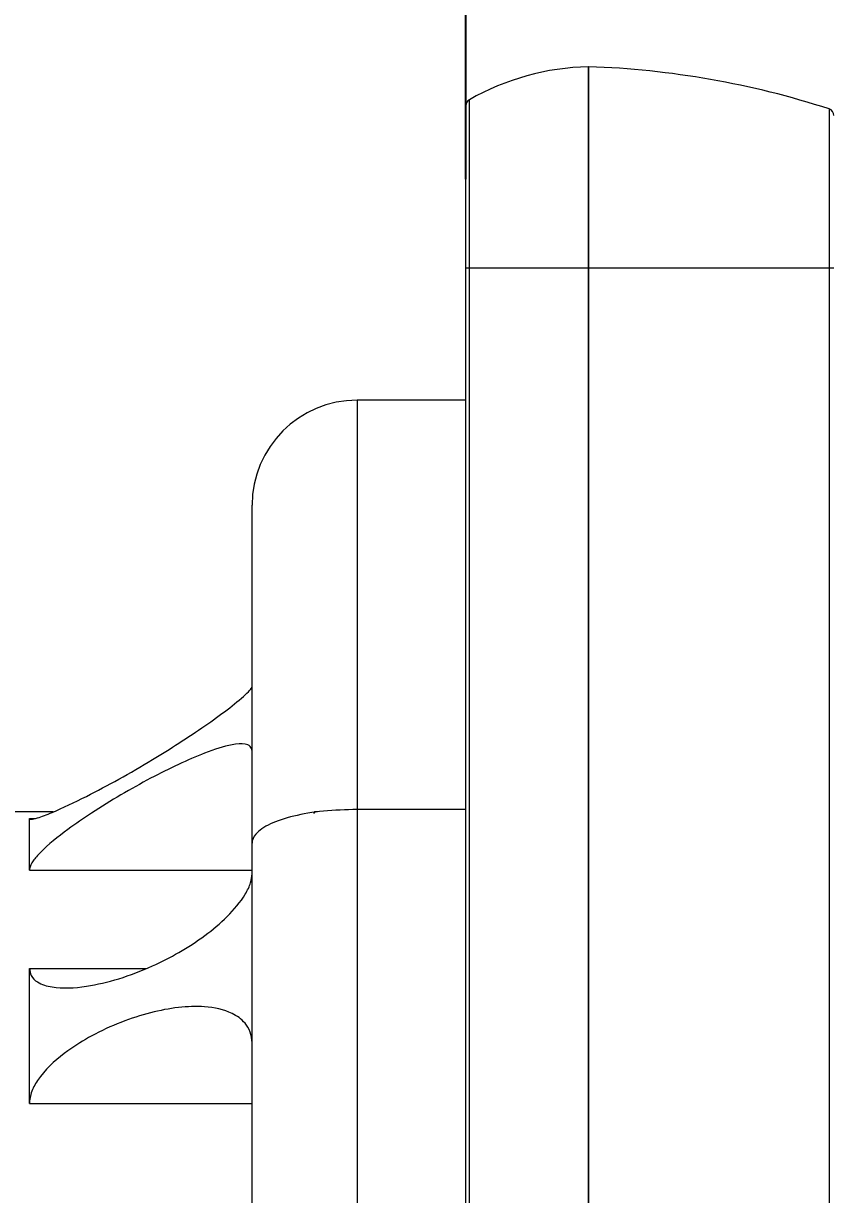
# Model space of a CAD drawing. Header units: millimetres. Extents: x 6 to 425, y 6 to 273.
# Drawn here: x 163.93 to 175.46, y 227.98 to 244.69 of the extents above; entities that cross this region are included whole.
import ezdxf

# ---------------------------------------------------------------- set-up
doc = ezdxf.new("R2010")
doc.units = ezdxf.units.MM
doc.layers.add('ITAR', color=7, linetype='Continuous')
doc.styles.add('SLDTEXTSTYLE0', font='TXT', dxfattribs={"width": 0.75})
doc.dimstyles.new('SLDDIMSTYLE1', dxfattribs={"dimtxt": 3.175, "dimasz": 3.302, "dimexe": 0, "dimexo": 0.0625, "dimgap": 0.79375, "dimtad": 0, "dimtih": 1, "dimtoh": 1, "dimlfac": 2, "dimrnd": 1e-09, "dimzin": 12, "dimdsep": 46, "dimtxsty": 'SLDTEXTSTYLE0', "dimsah": 1, "dimcen": 0.09, "dimadec": 0, "dimazin": 3, "dimtfac": 1, "dimtofl": 0, "dimtmove": 0, "dimatfit": 3, "dimfxl": 1, "dimfrac": 2, "dimtolj": 1, "dimtzin": 12, "dimarcsym": 0})

# ---------------------------------------------------------------- blocks, each defined once
blk = doc.blocks.new('_D_4')
at = {"layer": 'ITAR'}
for p, q in [((157.665, 233.209), (157.665, 255.392)), ((170.24, 242.464), (170.24, 255.392)), ((137.757, 252.193), (137.113, 252.193)), ((137.113, 252.193), (137.113, 247.153)), ((148.661, 252.193), (149.306, 252.193)), ((149.306, 252.193), (149.306, 247.153)), ((157.665, 252.217), (154.273, 252.217)), ((170.24, 252.217), (157.665, 252.217)), ((137.113, 247.153), (137.757, 247.153)), ((149.306, 247.153), (148.661, 247.153))]:
    blk.add_line(p, q, dxfattribs=at)
for points in [[(157.665, 252.217), (160.967, 251.709), (160.967, 252.725)], [(170.24, 252.217), (166.938, 252.725), (166.938, 251.709)]]:
    blk.add_solid(points, dxfattribs=at)
at = {"layer": 'ITAR', "char_height": 3.175, "attachment_point": 1, "style": 'SLDTEXTSTYLE0'}
for s, insert in [('25.15mm', (133.962, 256.931)), ('.99in', (138.564, 251.246))]:
    blk.add_mtext(s, dxfattribs=dict(at, insert=insert))
blk = doc.blocks.new('_D_5')
at = {"layer": 'ITAR'}
for p, q in [((170.24, 242.464), (170.24, 255.392)), ((253.74, 242.464), (253.74, 255.392)), ((170.24, 252.217), (199.671, 252.217)), ((202.616, 252.193), (201.971, 252.193)), ((201.971, 252.193), (201.971, 247.153)), ((215.866, 252.193), (216.511, 252.193)), ((216.511, 252.193), (216.511, 247.153)), ((253.74, 252.217), (218.811, 252.217)), ((201.971, 247.153), (202.616, 247.153)), ((216.511, 247.153), (215.866, 247.153))]:
    blk.add_line(p, q, dxfattribs=at)
for points in [[(170.24, 252.217), (173.542, 251.709), (173.542, 252.725)], [(253.74, 252.217), (250.438, 252.725), (250.438, 251.709)]]:
    blk.add_solid(points, dxfattribs=at)
at = {"layer": 'ITAR', "char_height": 3.175, "attachment_point": 1, "style": 'SLDTEXTSTYLE0'}
for s, insert in [('167mm', (201.753, 256.931)), ('6.57in', (203.422, 251.246))]:
    blk.add_mtext(s, dxfattribs=dict(at, insert=insert))

msp = doc.modelspace()

# ---------------------------------------------------------------- linework, layer by layer
at = {"color": 7, "linetype": 'Continuous', "lineweight": 15}
for p, q in [((171.9869, 241.1942), (171.9869, 244.0691)), ((171.9926, 241.1942), (171.9926, 244.0691)), ((170.2903, 241.1942), (170.2903, 243.5985)), ((175.4206, 243.4668), (175.4206, 241.1942)), ((170.2903, 241.1942), (170.2398, 241.1942)), ((170.2398, 182.4442), (170.2398, 241.1942)), ((170.2903, 182.4442), (170.2903, 241.1942)), ((171.9869, 241.1942), (170.2903, 241.1942)), ((171.9869, 182.4442), (171.9869, 241.1942)), ((171.9926, 241.1942), (171.9869, 241.1942)), ((171.9926, 182.4442), (171.9926, 241.1942)), ((175.4206, 241.1942), (171.9926, 241.1942)), ((175.4206, 241.1942), (175.4206, 182.4442)), ((175.4898, 241.1942), (175.4206, 241.1942)), ((170.2398, 239.3129), (168.6898, 239.3129)), ((167.1898, 232.9921), (167.1898, 237.8129)), ((164.3539, 233.4392), (162.0176, 233.4392)), ((168.0721, 233.4157), (168.0898, 233.4459)), ((168.0851, 233.4459), (168.1201, 233.4459)), ((170.2398, 233.4738), (168.6898, 233.4738)), ((168.6898, 233.4738), (168.6898, 218.1645)), ((164.0148, 232.6087), (164.0148, 233.3454)), ((167.1898, 218.6463), (167.1898, 232.9921)), ((164.0148, 229.2786), (164.0148, 231.2073))]:
    msp.add_line(p, q, dxfattribs=at)
at = {"color": 8, "linetype": 'Continuous', "lineweight": 15}
for p, q in [((168.6898, 239.3129), (168.6898, 233.4738)), ((164.0148, 233.3454), (164.0932, 233.3454)), ((164.0148, 232.6087), (167.1898, 232.6087)), ((164.0148, 231.2073), (165.6776, 231.2073)), ((164.0148, 229.2786), (167.1898, 229.2786))]:
    msp.add_line(p, q, dxfattribs=at)
at = {"color": 7, "linetype": 'Continuous', "lineweight": 15}
for centre, radius, start, end in [((172.0697, 240.4769), 3.5932, 91.32062, 119.68526), ((171.9892, 243.9692), 0.1, 88.03828, 91.32062), ((171.5647, 231.5764), 12.5, 72.03285, 88.03828), ((170.3398, 243.5116), 0.1, 119.68526, 180), ((175.3898, 243.3717), 0.1, 0, 72.03285), ((168.6898, 237.8129), 1.5, 90, 180)]:
    msp.add_arc(centre, radius, start, end, dxfattribs=at)
for points, knots in [([(170.2398, 241.1942), (170.2398, 241.4857), (170.2398, 241.9342), (170.2398, 242.4737), (170.2398, 242.845), (170.2398, 243.1441), (170.2398, 243.4331), (170.2398, 243.4807), (170.2398, 243.5116)], [0, 0, 0, 0, 0.2394568, 0.3683607, 0.5, 0.6316393, 0.7605432, 1, 1, 1, 1]), ([(164.0148, 233.3454), (164.0201, 233.3397), (164.0321, 233.3269), (164.1432, 233.3544), (164.4007, 233.4532), (164.806, 233.6453), (165.2932, 233.9046), (165.7381, 234.1627), (166.151, 234.4203), (166.5121, 234.6614), (166.8431, 234.9), (167.0691, 235.0828), (167.1758, 235.1899), (167.1855, 235.2155), (167.1898, 235.2269)], [0, 0, 0, 0, 0.0361163, 0.0809895, 0.1525932, 0.2891567, 0.4101719, 0.5345316, 0.6329117, 0.7334296, 0.8254283, 0.9183932, 0.9634488, 1, 1, 1, 1]), ([(167.1898, 234.306), (167.1842, 234.3312), (167.1731, 234.3814), (167.0768, 234.4165), (166.8678, 234.4012), (166.5352, 234.2932), (166.138, 234.1205), (165.5977, 233.8483), (165.0562, 233.532), (164.5263, 233.1695), (164.2296, 232.9326), (164.0605, 232.7387), (164.0173, 232.6531), (164.0152, 232.6154), (164.0148, 232.6087)], [0, 0, 0, 0, 0.0416005, 0.0830273, 0.1522701, 0.2683103, 0.3692352, 0.4728168, 0.6912212, 0.7827984, 0.9024508, 0.9462094, 0.9904059, 1, 1, 1, 1]), ([(168.6898, 233.4738), (168.5268, 233.469), (168.201, 233.4594), (167.7656, 233.3841), (167.4247, 233.2712), (167.2306, 233.135), (167.19, 233.037), (167.1898, 232.9928), (167.1898, 232.9921)], [0, 0, 0, 0, 0.202207, 0.4042795, 0.6101505, 0.824902, 0.9970567, 1, 1, 1, 1]), ([(164.0148, 231.2073), (164.0201, 231.1709), (164.0321, 231.0891), (164.1432, 230.9899), (164.4006, 230.913), (164.8058, 230.9346), (165.293, 231.05), (165.7378, 231.2187), (166.1508, 231.4288), (166.512, 231.6622), (166.843, 231.9378), (167.069, 232.2045), (167.1758, 232.4218), (167.1855, 232.5134), (167.1898, 232.5544)], [0, 0, 0, 0, 0.0361057, 0.0809743, 0.1525663, 0.2891034, 0.4101062, 0.5344531, 0.6328584, 0.7334027, 0.8253957, 0.9183542, 0.9634228, 1, 1, 1, 1]), ([(167.1898, 230.1435), (167.1842, 230.1976), (167.1731, 230.3057), (167.0769, 230.4575), (166.868, 230.6061), (166.5355, 230.6731), (166.1384, 230.6584), (165.5983, 230.5543), (165.0569, 230.3457), (164.5268, 230.0207), (164.2298, 229.7656), (164.0606, 229.5023), (164.0173, 229.3641), (164.0152, 229.2916), (164.0148, 229.2786)], [0, 0, 0, 0, 0.0415731, 0.0829964, 0.1522215, 0.2682245, 0.3691207, 0.4726728, 0.6910233, 0.782653, 0.9023977, 0.9461686, 0.9903776, 1, 1, 1, 1])]:
    msp.add_open_spline(points, degree=3, knots=knots, dxfattribs=at)

# ---------------------------------------------------------------- dimensions: what is measured, and where the dimension line sits
at = {"layer": 'ITAR'}
for base, p2, picture, middle in [((157.6648, 252.2174), (157.6648, 231.9392), '_D_4', (143.2093, 252.2174)), ((253.7398, 252.2174), (253.7398, 241.1942), '_D_5', (209.2409, 252.2174))]:
    dim = msp.add_linear_dim(base=base, p1=(170.2398, 241.1942), p2=p2, dimstyle='SLDDIMSTYLE1', dxfattribs=at)
    dim.commit()
    dim.dimension.update_dxf_attribs({"geometry": picture, "text_midpoint": middle, "dimtype": 160})

doc.saveas('drawing.dxf')
